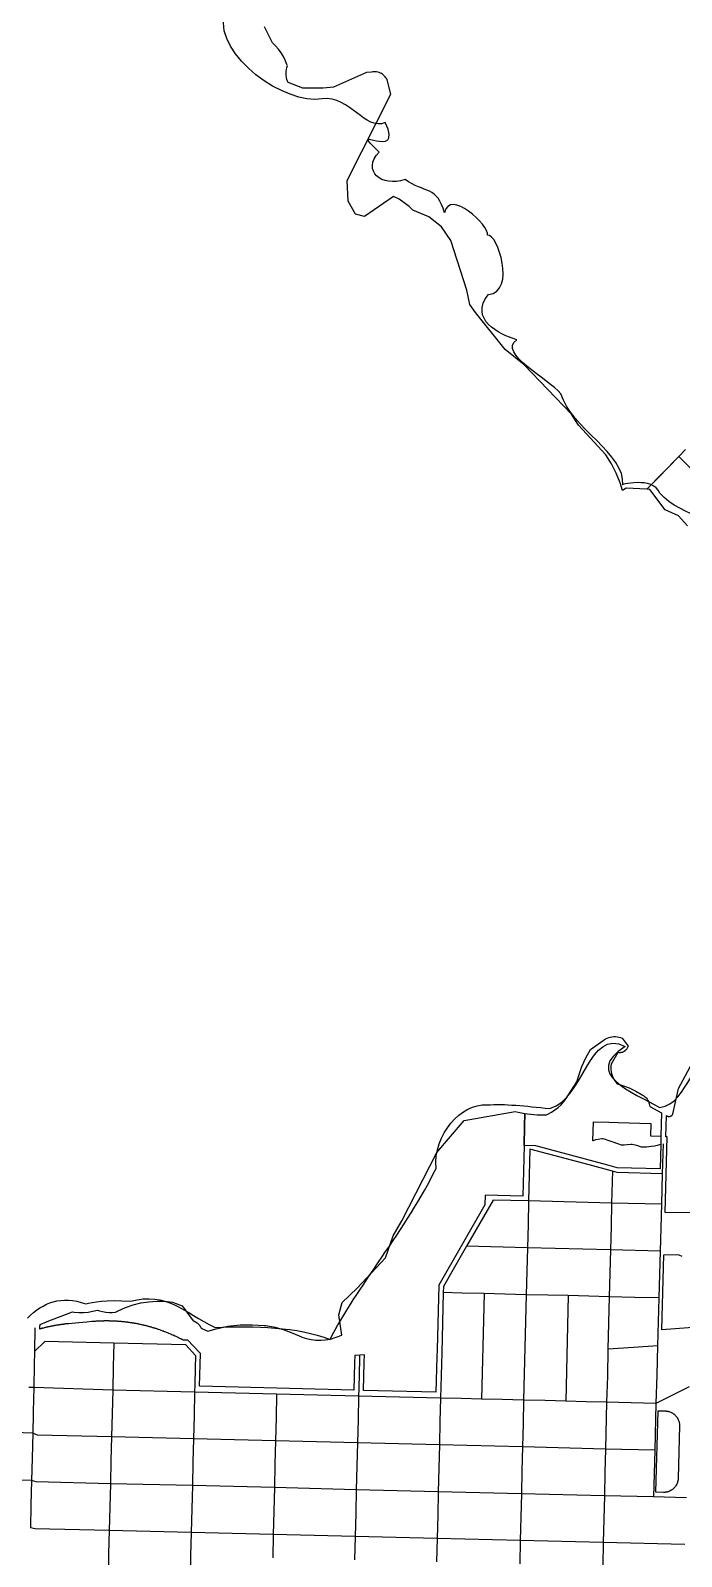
# Model space of a CAD drawing. Extents: x 1 to 394, y 101 to 384.
# Drawn here: x 165.5 to 195.8, y 273.9 to 345 of the extents above; entities that cross this region are included whole.
import ezdxf

# ---------------------------------------------------------------- set-up
doc = ezdxf.new("R2010")
doc.units = 0
doc.layers.get('0').update_dxf_attribs({"linetype": 'CONTINUOUS'})

msp = doc.modelspace()

# ---------------------------------------------------------------- linework, layer by layer
at = {"color": 3}
for points in [[(196.0103, 325.508352), (195.699272, 325.189146), (194.729375, 324.194693), (194.205548, 323.658589), (193.243834, 323.711788), (193.071956, 323.597201), (192.96146, 323.953239), (192.777303, 324.411588), (192.556311, 324.849474), (192.294398, 325.270992), (191.009388, 326.646037), (190.694274, 327.161679), (188.480289, 329.457514), (187.600427, 330.181868), (186.204911, 331.900675), (185.95119, 332.273083), (185.807955, 332.944237), (185.054954, 335.260533), (184.629344, 335.886669), (184.031857, 336.353203), (183.29522, 336.676503), (183.119246, 336.836105), (182.890072, 337.016171), (182.648619, 337.175775), (182.390802, 337.310824), (181.040313, 336.377757), (180.614704, 336.488252), (180.27912, 337.085742), (180.229985, 338.047455), (182.272092, 342.082559), (182.092021, 342.74962), (182.071592, 342.786456), (182.038905, 342.839656), (182.002028, 342.884673), (181.920206, 342.966526), (181.871071, 343.003362), (181.821936, 343.036101), (181.768715, 343.060658), (181.715495, 343.081119), (181.658188, 343.101579), (181.600881, 343.113858), (181.543575, 343.12203), (181.482182, 343.12203), (181.424876, 343.117944), (181.367569, 343.109772), (181.126116, 343.081129), (179.587375, 342.409976), (179.104469, 342.348594), (178.167312, 342.348594), (177.471607, 342.618693), (177.451178, 342.675989), (177.422577, 342.761928), (177.398061, 342.856049), (177.385804, 342.946085), (177.381613, 343.040206), (177.385804, 343.134327), (177.394185, 343.224362), (177.414614, 343.318484), (177.443215, 343.404423), (177.422786, 343.465805), (177.34505, 343.654055), (177.255057, 343.838213), (177.148647, 344.010094), (177.025883, 344.17379), (176.890829, 344.325209), (176.743498, 344.46435), (176.379281, 345.217351)], [(194.205727, 323.658628), (195.69945, 325.189186), (200.168353, 320.748935)], [(196.100796, 321.952103), (195.67109, 322.418637), (195.061324, 322.701012), (194.33288, 323.650448), (194.206009, 323.65862)], [(188.517302, 294.569869), (188.635981, 294.549409), (189.082051, 294.508487), (189.528121, 294.508487), (189.589513, 294.53713), (189.757305, 294.627165), (189.916905, 294.729479), (190.064236, 294.848159), (190.203375, 294.975023), (190.330236, 295.118257), (190.444828, 295.269676), (190.547184, 295.42928), (190.94414, 296.034954), (191.025961, 296.329607), (191.173283, 296.747031), (191.357439, 297.152178), (191.574335, 297.540956), (192.274136, 298.044322), (192.3437, 298.077061), (192.421436, 298.101618), (192.495086, 298.122078), (192.572822, 298.138453), (192.654644, 298.146625), (192.73238, 298.146625), (192.810116, 298.138453), (192.891937, 298.126175), (192.965587, 298.105714), (193.043323, 298.077071), (193.325697, 297.708755), (193.317316, 297.676016), (193.305059, 297.643277), (193.288715, 297.610537), (193.272372, 297.581895), (193.251943, 297.553252), (193.227428, 297.524609), (193.202912, 297.500052), (193.145606, 297.459131), (193.117005, 297.442756), (193.084318, 297.426381), (193.051631, 297.414102), (193.018944, 297.405931), (192.982067, 297.401845), (192.94938, 297.397759), (192.912503, 297.397759), (192.879816, 297.401845), (192.842939, 297.410017), (192.536008, 296.865728), (192.527626, 296.792067), (192.519245, 296.702032), (192.523436, 296.607911), (192.535693, 296.517876), (192.552037, 296.42784), (192.580638, 296.337805), (192.613324, 296.251866), (192.654288, 296.170013), (192.703423, 296.092256), (192.756643, 296.018595), (192.818036, 295.949021), (193.067681, 295.87536), (193.382795, 295.756681), (193.689726, 295.609354), (193.984378, 295.437473), (194.000722, 295.429302), (194.049857, 295.396562), (194.098992, 295.359727), (194.139955, 295.318805), (194.180918, 295.273788), (194.217796, 295.22877), (194.250482, 295.17557), (194.274997, 295.12237), (194.299513, 295.065074), (194.315856, 295.007778), (194.328113, 294.950482), (194.336495, 294.8891), (194.888975, 294.590355), (194.860374, 293.509962), (194.848116, 293.125276), (194.81543, 291.979405), (192.81834, 292.028509), (192.376366, 292.159465), (189.020595, 293.059793), (188.480404, 293.072071), (188.500833, 293.980583), (188.517177, 294.569888)], [(196.603942, 289.933196), (195.052922, 289.953657), (195.147002, 293.469026), (195.081523, 293.469026), (195.110124, 294.471663), (195.118505, 294.463492), (195.134849, 294.45532), (195.147106, 294.447148), (195.16345, 294.438977), (195.179793, 294.434891), (195.196136, 294.426719), (195.21248, 294.426719), (195.228823, 294.422633), (195.245167, 294.422633), (195.26151, 294.426719), (195.281939, 294.426719), (195.294197, 294.434891), (195.31054, 294.438977), (195.343227, 294.455351), (195.355485, 294.463523), (195.392362, 294.500359), (195.400743, 294.512637), (195.417087, 294.545376), (195.429344, 294.59448), (195.429344, 294.610855), (195.670797, 295.723987), (196.32558, 296.94352)], [(167.719732, 284.809502), (167.253201, 284.764485), (167.232772, 284.764485), (167.208257, 284.760399), (167.187828, 284.760399), (167.163313, 284.756313), (167.142883, 284.756313), (167.118368, 284.752227), (167.097939, 284.752227), (167.081596, 284.748141), (167.073214, 284.748141), (167.052785, 284.744055), (167.02827, 284.744055), (167.007841, 284.73997), (166.983326, 284.735884), (166.962897, 284.735884), (166.938381, 284.731798), (166.917952, 284.727712), (166.893437, 284.723626), (166.873008, 284.723626), (166.852579, 284.71954), (166.828064, 284.715454), (166.807634, 284.711369), (166.783119, 284.707283), (166.76269, 284.703197), (166.738175, 284.703197), (166.717746, 284.699111), (166.69323, 284.695025), (166.672801, 284.690939), (166.648286, 284.686853), (166.607323, 284.678682), (166.582808, 284.674596), (166.562379, 284.67051), (166.537863, 284.666424), (166.517434, 284.662338), (166.492919, 284.658253), (166.451956, 284.650081), (166.427441, 284.645995), (166.407012, 284.641909), (166.382496, 284.633737), (166.341533, 284.625566), (166.317018, 284.62148), (166.296589, 284.617394), (166.272074, 284.613308), (166.251644, 284.605136), (166.231215, 284.601051), (166.2067, 284.596965), (166.186271, 284.592879), (166.161756, 284.584707), (166.120793, 284.576536), (166.096277, 284.568364), (166.075848, 284.564278), (166.055419, 284.556106), (166.030904, 284.55202), (166.010475, 284.547935), (165.990045, 284.539763), (165.96553, 284.535677), (165.945101, 284.527505), (165.924672, 284.52342), (165.900157, 284.515248), (165.904347, 284.617562), (165.908538, 284.723965), (166.215469, 284.846736), (166.248156, 284.863111), (166.448687, 284.94905), (166.567365, 284.985885), (167.42268, 285.321461), (167.49633, 285.309183), (167.717322, 285.288722), (167.938304, 285.288722), (168.159296, 285.309183), (168.376192, 285.346018), (168.589002, 285.403314), (168.678995, 285.370575), (168.826316, 285.329654), (168.973648, 285.301011), (169.125065, 285.288733), (169.276483, 285.284647), (169.431996, 285.296925), (169.558857, 285.3665), (169.898527, 285.517918), (170.250476, 285.640691), (170.610607, 285.734812), (170.97892, 285.792108), (171.347233, 285.820751), (171.719642, 285.816665), (172.092052, 285.775744), (172.538122, 285.595678), (173.04967, 284.899971), (173.074185, 284.8918), (173.119234, 284.875425), (173.160198, 284.85905), (173.233848, 284.809947), (173.270725, 284.781304), (173.303412, 284.748564), (173.332013, 284.715825), (173.360614, 284.67899), (173.381043, 284.642154), (173.401472, 284.601233), (173.417816, 284.556215), (173.732929, 284.425259), (174.113531, 284.53166), (174.670097, 284.646247), (175.234845, 284.70763), (175.799593, 284.719908), (176.368438, 284.683072), (176.442088, 284.674901), (176.871794, 284.597144), (177.293307, 284.482557), (177.702552, 284.331138), (178.099508, 284.146981), (178.111765, 284.142895), (178.328661, 284.077417), (178.549653, 284.032399), (178.774731, 284.003756), (178.999819, 283.99967), (179.224897, 284.011949), (179.449985, 284.044688), (179.98608, 284.228847), (179.838759, 285.186467), (179.994273, 285.75531), (180.702256, 286.426464), (182.011824, 287.842432), (182.371954, 288.86144), (182.777103, 289.553055), (184.414062, 292.745125), (185.678611, 294.234757), (188.064475, 294.656275), (188.195432, 294.627632), (188.518738, 294.570336), (188.502394, 293.98103), (188.481965, 293.072519), (188.424658, 290.715298), (186.664925, 290.756219), (186.652667, 290.310148), (184.495968, 286.565605), (184.418232, 283.557693), (184.40985, 283.218016), (184.368887, 281.576971), (180.992656, 281.658793), (181.021256, 282.96836), (181.029638, 283.308035), (180.583568, 283.279393), (180.575187, 282.935626), (180.546586, 281.671077), (173.343967, 281.847051), (173.38493, 283.381764), (173.04526, 283.737803), (172.799721, 283.995623), (172.578729, 283.999709), (172.537766, 284.024266), (172.521422, 284.032438), (172.500993, 284.044716), (172.480564, 284.052888), (172.460134, 284.065166), (172.419171, 284.081541), (172.402828, 284.09382), (172.382399, 284.101991), (172.361969, 284.11427), (172.34154, 284.122442), (172.321111, 284.13472), (172.280148, 284.151095), (172.259718, 284.163373), (172.218755, 284.179748), (172.198326, 284.192027), (172.157363, 284.208402), (172.136933, 284.22068), (172.116504, 284.228852), (172.100161, 284.237023), (172.059197, 284.253398), (172.038768, 284.265677), (171.997805, 284.282052), (171.97329, 284.290223), (171.911897, 284.31478), (171.891468, 284.327059), (171.686851, 284.408912), (171.662336, 284.417084), (171.641906, 284.42117), (171.519132, 284.470273), (171.494617, 284.474359), (171.433224, 284.498916), (171.412795, 284.503002), (171.392366, 284.511173), (171.367851, 284.519345), (171.347421, 284.523431), (171.306458, 284.539806), (171.286029, 284.543892), (171.261514, 284.552063), (171.241085, 284.560235), (171.220655, 284.564321), (171.200226, 284.572493), (171.175711, 284.576579), (171.134748, 284.592953), (171.114319, 284.597039), (171.093889, 284.605211), (171.069374, 284.609297), (171.048945, 284.617468), (171.007982, 284.62564), (170.983467, 284.633812), (170.975085, 284.637898), (170.962828, 284.637898), (170.942399, 284.646069), (170.917883, 284.650155), (170.897454, 284.654241), (170.877025, 284.662413), (170.856596, 284.666499), (170.832081, 284.67467), (170.791117, 284.682842), (170.766602, 284.686928), (170.746173, 284.6951), (170.725744, 284.699185), (170.701229, 284.703271), (170.660265, 284.711443), (170.639836, 284.719615), (170.635646, 284.719615), (170.594682, 284.727786), (170.570167, 284.731872), (170.529204, 284.740044), (170.504689, 284.74413), (170.48426, 284.752301), (170.46383, 284.756387), (170.439315, 284.760473), (170.398352, 284.768645), (170.373837, 284.772731), (170.332874, 284.780902), (170.308359, 284.780902), (170.304168, 284.784988), (170.287825, 284.784988), (170.263309, 284.789074), (170.222346, 284.797246), (170.197831, 284.801332), (170.177402, 284.805417), (170.152887, 284.809503), (170.132458, 284.809503), (170.112028, 284.813589), (170.087513, 284.817675), (170.067084, 284.821761), (170.042569, 284.825847), (170.02214, 284.825847), (170.00171, 284.829933), (169.977195, 284.834018), (169.956766, 284.834018), (169.932251, 284.838104), (169.911822, 284.84219), (169.891392, 284.84219), (169.866877, 284.846276), (169.846448, 284.850362), (169.821933, 284.850362), (169.801504, 284.854448), (169.776989, 284.854448), (169.756559, 284.858534), (169.73613, 284.858534), (169.711615, 284.862619), (169.691186, 284.862619), (169.666671, 284.866705), (169.646241, 284.866705), (169.629898, 284.870791), (169.601297, 284.870791), (169.580868, 284.874877), (169.535819, 284.874877), (169.511304, 284.878963), (169.466255, 284.878963), (169.445825, 284.883049), (169.400776, 284.883049), (169.376261, 284.887134), (169.294439, 284.887134), (169.290249, 284.89122), (169.155196, 284.89122), (169.134766, 284.895306), (168.885132, 284.895306), (168.864702, 284.89122), (168.754206, 284.89122), (168.729691, 284.887134), (168.664213, 284.887134), (168.643784, 284.883049), (168.574219, 284.883049), (168.55379, 284.878963), (168.508741, 284.878963), (168.484226, 284.874877), (168.447348, 284.874877), (168.443158, 284.870791), (168.398109, 284.870791), (168.373594, 284.866705), (168.353164, 284.866705), (168.328649, 284.862619), (168.095379, 284.842159), (167.722969, 284.80942)], [(191.709367, 294.172907), (192.425532, 294.152446), (192.871613, 294.140168), (194.389883, 294.099247), (194.377626, 293.522218), (194.860521, 293.509939), (194.848263, 293.125253), (194.680481, 293.067957), (194.627261, 293.051582), (194.561782, 293.039304), (194.406268, 293.018843), (194.299869, 293.010671), (194.181191, 292.998393), (194.046137, 292.994307), (193.956144, 292.998393), (193.735152, 293.072054), (193.579649, 293.104793), (193.51417, 293.112964), (193.456864, 293.112964), (193.289072, 293.104793), (193.14175, 293.084332), (193.0681, 293.080246), (193.018965, 293.092525), (192.847087, 293.145725), (192.630192, 293.223481), (192.405103, 293.305335), (192.220947, 293.362631), (192.155468, 293.379006), (192.102248, 293.379006), (191.930369, 293.354449), (191.807595, 293.329892), (191.705239, 293.297152), (191.68481, 293.284874), (191.709325, 294.172924)], [(201.752112, 284.989568), (194.901442, 284.486203), (194.995521, 287.972925), (195.588923, 287.9893), (195.695322, 287.972925), (195.826279, 287.919725)], [(194.971006, 276.90299), (194.623154, 276.911371), (194.729553, 280.709116), (195.061042, 280.700734), (195.085557, 280.700734), (195.105986, 280.696544), (195.130501, 280.696544), (195.15093, 280.692353), (195.175445, 280.688163), (195.195875, 280.683972), (195.216304, 280.675591), (195.240819, 280.6714), (195.343175, 280.630437), (195.363604, 280.618179), (195.384033, 280.609798), (195.404462, 280.597541), (195.420806, 280.585283), (195.441235, 280.573025), (195.457578, 280.556682), (195.478008, 280.544425), (195.510694, 280.511738), (195.527038, 280.49948), (195.543381, 280.483137), (195.555639, 280.462708), (195.571982, 280.446364), (195.58424, 280.430021), (195.600583, 280.409592), (195.612841, 280.393248), (195.625098, 280.372819), (195.633479, 280.35239), (195.645737, 280.33196), (195.654118, 280.311531), (195.666376, 280.291102), (195.690891, 280.229709), (195.695082, 280.205194), (195.703463, 280.184765), (195.707653, 280.164336), (195.711844, 280.139821), (195.716035, 280.119391), (195.720225, 280.094876), (195.720225, 280.004883), (195.662919, 277.561723), (195.658728, 277.541294), (195.658728, 277.516779), (195.654537, 277.49635), (195.654537, 277.471834), (195.650347, 277.451405), (195.646156, 277.42689), (195.637775, 277.406461), (195.633584, 277.386032), (195.625203, 277.361516), (195.592516, 277.279695), (195.568001, 277.238731), (195.55962, 277.218302), (195.547362, 277.201959), (195.531019, 277.18153), (195.506504, 277.148843), (195.49016, 277.128414), (195.441026, 277.079279), (195.424682, 277.067021), (195.408339, 277.050678), (195.391995, 277.03842), (195.371566, 277.026163), (195.355223, 277.009819), (195.334793, 277.001438), (195.29383, 276.976923), (195.273401, 276.968542), (195.252972, 276.956284), (195.191579, 276.931769), (195.17115, 276.927578), (195.146635, 276.919197), (195.105672, 276.910816), (195.081156, 276.906625), (195.060727, 276.906625), (195.036212, 276.902435), (194.970734, 276.902435)]]:
    msp.add_lwpolyline(points, dxfattribs=at)
at = {"color": 4}
for points in [[(194.962824, 293.1539), (194.921861, 291.7543)], [(188.746477, 292.900171), (188.717876, 291.688822)], [(191.512932, 292.16354), (188.746477, 292.900171)], [(188.717823, 291.688822), (188.685136, 290.485657)], [(192.593325, 291.87298), (191.512932, 292.16354)], [(192.593325, 291.87298), (192.556447, 290.38744)], [(194.921903, 291.7543), (192.814317, 291.8075), (192.593325, 291.872978)], [(194.921903, 291.7543), (194.885025, 290.330146)], [(187.035847, 290.526581), (186.413802, 289.450281)], [(188.685084, 290.485657), (187.035847, 290.526579)], [(188.685084, 290.485657), (188.660569, 289.392987)], [(191.467914, 290.416087), (188.685084, 290.485662)], [(192.556489, 290.38744), (191.467914, 290.416083)], [(192.556489, 290.38744), (192.531974, 289.298862)], [(194.885067, 290.330146), (192.556489, 290.387442)], [(194.885067, 290.330146), (194.85238, 289.241569)], [(186.413802, 289.450281), (185.795854, 288.373981)], [(188.660527, 289.392987), (188.631926, 288.30441)], [(192.531943, 289.298862), (192.503342, 288.206192)], [(194.852328, 289.241569), (194.823727, 288.148898)], [(185.795854, 288.373981), (185.177906, 287.29768)], [(188.631884, 288.30441), (185.795854, 288.373985)], [(188.631884, 288.30441), (188.607369, 287.207648)], [(192.503289, 288.206192), (188.631884, 288.30441)], [(192.503289, 288.206192), (192.474688, 287.117614)], [(194.823685, 288.148898), (192.503289, 288.206195)], [(194.823685, 288.148898), (194.795084, 287.060321)], [(185.177906, 287.29768), (184.715461, 286.499662), (184.70708, 286.217287)], [(188.607327, 287.207648), (188.578684, 286.119069)], [(192.474647, 287.117614), (192.450131, 286.024944)], [(194.795032, 287.060321), (194.762345, 285.967651), (194.7009, 283.741387), (194.664033, 282.382711), (194.627198, 281.048587)], [(184.707279, 286.217287), (184.637715, 283.401718)], [(185.595323, 286.196825), (184.707279, 286.217286)], [(186.61843, 286.168178), (185.595323, 286.196821)], [(186.61843, 286.168178), (186.495656, 281.249118)], [(187.576048, 286.147716), (186.61843, 286.168177)], [(188.578684, 286.119069), (187.576048, 286.147712)], [(188.578684, 286.119069), (188.45591, 281.204101)], [(189.58132, 286.094516), (188.578684, 286.119069)], [(190.538939, 286.074053), (189.58132, 286.094513)], [(190.538939, 286.074053), (190.416175, 281.154987)], [(191.492471, 286.049499), (190.538939, 286.074056)], [(192.450089, 286.024944), (191.492471, 286.049499)], [(192.450089, 286.024944), (192.388697, 283.573599)], [(193.645075, 285.988113), (192.450089, 286.024948)], [(194.762293, 285.967651), (193.645075, 285.988112)], [(165.669442, 284.572144), (165.653099, 283.475381)], [(169.344412, 283.855974), (166.135973, 283.929635), (165.653078, 283.475379)], [(169.344412, 283.855974), (169.319897, 282.763303)], [(173.158532, 283.291226), (172.700183, 283.774126), (169.344412, 283.855979)], [(165.653078, 283.475381), (165.64082, 282.853338), (165.616284, 281.78931)], [(173.158532, 283.291226), (173.142188, 282.673267)], [(180.803125, 283.123434), (180.770438, 281.752484)], [(180.803125, 283.123434), (180.770438, 281.752484)], [(180.807221, 283.295312), (180.80303, 283.123434)], [(184.637705, 283.401718), (184.584484, 281.298222)], [(192.388707, 283.573599), (192.360107, 282.325415)], [(193.600057, 283.663631), (192.388707, 283.573596)], [(194.700911, 283.741387), (193.600057, 283.66363)], [(169.319866, 282.763303), (169.295351, 281.674728)], [(173.142157, 282.673267), (173.125793, 281.940727)], [(165.616243, 281.78931), (165.391165, 281.7935)], [(165.616243, 281.78931), (165.587642, 280.672092)], [(169.295309, 281.674728), (165.616243, 281.78931)], [(169.295309, 281.674728), (169.266708, 280.582056)], [(173.11761, 281.580596), (169.295309, 281.674675)], [(173.125793, 281.940727), (173.117411, 281.580596)], [(180.770385, 281.752484), (180.762004, 281.392354)], [(192.360054, 282.325415), (192.327367, 281.105883)], [(196.174174, 281.826145), (194.62725, 281.048587)], [(173.11761, 281.580596), (173.08901, 280.487935)], [(176.939902, 281.486475), (173.11761, 281.580554)], [(176.939902, 281.486475), (176.915386, 280.393803)], [(180.762203, 281.392354), (176.939902, 281.486433)], [(180.762203, 281.392354), (180.737688, 280.303768)], [(184.584505, 281.298222), (180.762203, 281.392301)], [(184.584505, 281.298222), (184.555904, 280.209647)], [(185.538037, 281.273675), (184.584505, 281.29819)], [(187.449178, 281.228658), (186.495656, 281.249087), (185.538037, 281.273633)], [(188.45591, 281.204101), (187.449178, 281.228616)], [(188.45591, 281.204101), (188.427309, 280.111429)], [(189.458546, 281.179544), (188.45591, 281.204101)], [(190.416175, 281.154987), (189.458546, 281.179502)], [(191.373793, 281.13044), (190.416175, 281.154955)], [(192.327315, 281.105883), (191.373793, 281.130398)], [(192.327315, 281.105883), (192.274094, 278.924637)], [(194.62725, 281.048587), (192.327315, 281.105894)], [(194.62725, 281.048587), (194.565858, 278.867341)], [(165.5876, 280.573874), (165.56717, 279.669456)], [(165.5876, 280.672092), (165.5876, 280.573926)], [(169.266666, 280.582056), (169.233979, 279.489385)], [(173.088957, 280.487935), (173.064442, 279.39935)], [(176.915355, 280.393803), (176.886754, 279.305228)], [(180.737646, 280.303768), (180.709045, 279.211107)], [(165.567139, 279.669456), (164.670903, 279.689885), (163.439092, 279.718517)], [(165.567139, 279.669456), (165.538538, 278.490845)], [(169.233927, 279.489385), (165.788121, 279.575293), (165.567139, 279.669372)], [(184.555862, 280.209647), (184.531347, 279.116975)], [(188.427267, 280.111429), (188.402752, 279.018758)], [(169.233927, 279.489385), (169.213498, 278.396714)], [(173.064411, 279.39935), (169.233927, 279.489343)], [(173.064411, 279.39935), (173.03581, 278.306678)], [(176.886702, 279.305228), (173.064411, 279.399308)], [(176.886702, 279.305228), (176.862187, 278.216653)], [(180.709003, 279.211107), (176.886702, 279.305186)], [(180.709003, 279.211107), (180.684488, 278.118436)], [(184.531305, 279.116975), (180.709003, 279.211055)], [(184.531305, 279.116975), (184.50679, 278.0284)], [(188.40271, 279.018758), (184.531305, 279.116923)], [(188.40271, 279.018758), (188.378195, 277.930183)], [(192.274115, 278.924637), (188.40271, 279.018716)], [(192.274115, 278.924637), (192.2496, 277.836062)], [(194.565858, 278.867341), (192.274115, 278.924647)], [(194.565858, 278.867341), (194.537257, 277.778766)], [(165.538486, 278.490845), (165.513971, 277.463652)], [(169.213456, 278.396714), (169.188941, 277.308139)], [(173.035757, 278.306678), (173.011242, 277.218103)], [(176.862155, 278.216653), (176.833554, 277.123982)], [(180.684446, 278.118436), (180.655845, 277.02985)], [(165.513929, 277.463652), (162.534664, 277.529131)], [(165.513929, 277.463652), (165.485328, 276.305503)], [(169.188909, 277.308139), (165.734921, 277.394046), (165.513929, 277.46361)], [(184.506748, 278.0284), (184.478147, 276.935729)], [(188.378153, 277.930183), (188.349552, 276.841608), (188.324995, 275.748937)], [(192.249569, 277.836062), (192.220968, 276.74339)], [(194.537215, 277.778766), (194.508614, 276.69019)], [(169.188909, 277.308139), (169.160308, 276.219564)], [(173.0112, 277.218103), (169.188909, 277.308097)], [(173.0112, 277.218103), (172.986685, 276.129528)], [(176.833502, 277.123982), (173.0112, 277.218061)], [(176.833502, 277.123982), (176.808987, 276.035407), (176.780344, 274.946821)], [(180.655803, 277.02985), (176.833502, 277.12393)], [(180.655803, 277.02985), (180.631288, 275.941275)], [(184.478105, 276.935729), (180.655803, 277.029808)], [(184.478105, 276.935729), (184.45359, 275.847154)], [(188.34951, 276.841608), (184.478105, 276.935687)], [(192.220915, 276.74339), (188.34951, 276.841555)], [(192.220915, 276.74339), (192.1964, 275.654805)], [(194.508572, 276.69019), (192.220915, 276.743411)], [(196.043217, 276.653355), (194.508572, 276.690232)], [(165.485286, 276.305503), (165.464857, 275.253753)], [(169.160256, 276.219564), (169.135741, 275.126892)], [(172.986654, 276.129528), (172.958053, 275.036857)], [(180.631246, 275.941275), (180.606731, 274.8527)], [(184.453548, 275.847154), (184.429033, 274.754483)], [(188.324953, 275.748937), (188.300438, 274.660361)], [(192.196358, 275.654805), (192.171843, 274.56623)], [(169.135709, 275.126892), (165.685817, 275.208714), (165.464825, 275.253763)], [(169.135709, 275.126892), (169.107108, 274.038317)], [(172.958, 275.036857), (169.135709, 275.12685)], [(172.958, 275.036857), (172.929399, 273.948282)], [(176.780302, 274.946821), (172.958, 275.036815)], [(176.780302, 274.946821), (176.755787, 273.85415)], [(180.606689, 274.8527), (176.780302, 274.94678)], [(180.606689, 274.8527), (180.578089, 273.760029)], [(184.428991, 274.754483), (180.606689, 274.852648)], [(184.428991, 274.754483), (184.40039, 273.665908)], [(188.300396, 274.660361), (184.428991, 274.754441)], [(188.300396, 274.660361), (188.271795, 273.571776)], [(195.969556, 274.472109), (192.171812, 274.566188), (188.300396, 274.660309)], [(192.171812, 274.56623), (192.143211, 273.477655)], [(169.107056, 274.038317), (169.082541, 272.949732)], [(172.929358, 273.948282), (172.904842, 272.859707)]]:
    msp.add_lwpolyline(points, dxfattribs=at)
at = {"color": 1}
for points in [[(179.05545, 341.8657), (177.361404, 341.535989), (174.061892, 343.880201), (174.497465, 345.753946)], [(182.001777, 340.752626), (181.042293, 340.353062), (180.411072, 341.990329), (179.05545, 341.8657)], [(181.723562, 339.37761), (180.084811, 340.869778), (182.925681, 338.84124), (182.001777, 340.752626)], [(182.92609, 338.096677), (181.828222, 337.719922), (180.89537, 338.498484), (181.723562, 339.37761)], [(184.763329, 336.541526), (184.437456, 337.789383), (183.838481, 337.464191), (182.92609, 338.096677)], [(186.777055, 335.502085), (186.882407, 335.954347), (184.980958, 337.69189), (184.763329, 336.541526)], [(186.810685, 332.743818), (188.136281, 332.847096), (187.224833, 335.609604), (186.777055, 335.502085)], [(188.132101, 330.628037), (187.297875, 330.881764), (185.900525, 331.582779), (186.810685, 332.743818)], [(190.198305, 328.115321), (189.578366, 328.808103), (187.256786, 330.001323), (188.132101, 330.628037)], [(193.076031, 323.875589), (193.217632, 325.288494), (190.658067, 326.517975), (190.198305, 328.115321)], [(194.798929, 323.474542), (194.52766, 324.291871), (192.853363, 323.845165), (193.076031, 323.875589)], [(197.935143, 320.442074), (198.088017, 322.368187), (195.806772, 322.308923), (194.798929, 323.474542)], [(189.680072, 294.795004), (191.325674, 295.287461), (191.464656, 298.576839), (193.194908, 297.684089)], [(193.194908, 297.684089), (191.154739, 296.418144), (193.56494, 295.551003), (194.787908, 294.841466)], [(194.787908, 294.841466), (196.271176, 295.006115), (196.095547, 297.680888), (198.158356, 297.046966)], [(184.371538, 292.000089), (184.230335, 293.60726), (185.577094, 295.047017), (186.735149, 294.962869)], [(186.735149, 294.962869), (187.595409, 295.025886), (188.503526, 294.912854), (189.680072, 294.795004)], [(179.432249, 284.036298), (180.609424, 286.363402), (183.053778, 289.275274), (184.371538, 292.000089)], [(165.32402, 285.022664), (166.068976, 285.769935), (166.878539, 286.094558), (168.042158, 285.693644)], [(170.12525, 285.812302), (171.83546, 286.265376), (172.582469, 285.312938), (174.067445, 284.592875)], [(168.042158, 285.693644), (168.343285, 285.754377), (168.989006, 285.910949), (170.12525, 285.812302)], [(174.067445, 284.592875), (175.95385, 284.667908), (177.866635, 284.629742), (179.432249, 284.036298)]]:
    msp.add_open_spline(points, degree=3, dxfattribs=at)

doc.saveas('drawing.dxf')
